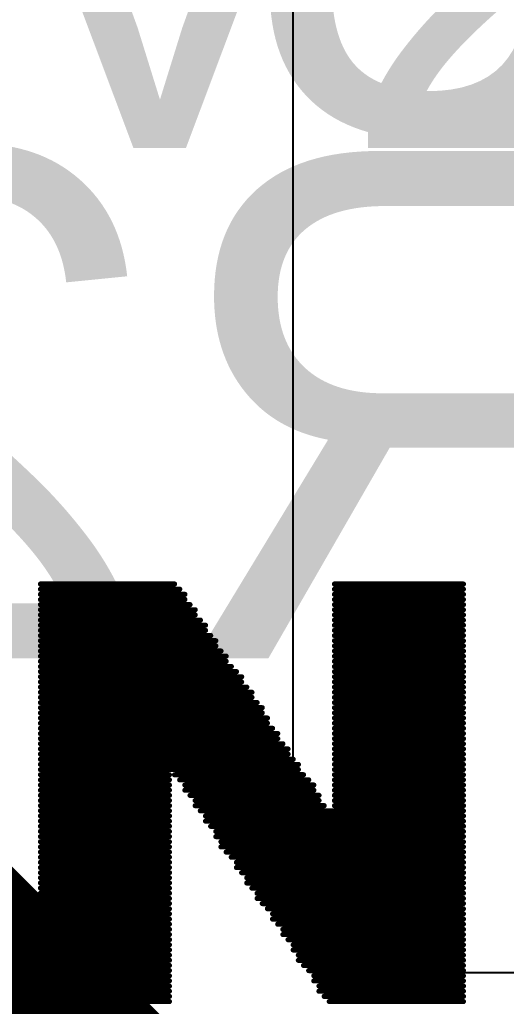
# Model space of a CAD drawing. Header units: millimetres. Extents: x 0.99 to 6.96, y 0.76 to 5.84.
# Drawn here: x 1.568 to 1.6623, y 1.1511 to 1.3425 of the extents above; entities that cross this region are included whole.
import ezdxf

# ---------------------------------------------------------------- set-up
doc = ezdxf.new("R2010")
doc.units = ezdxf.units.MM
doc.header["$MEASUREMENT"] = 0
for name, color, linetype in [('BottomLayer', 5, 'Continuous'), ('BottomOverlay', 54, 'Continuous'), ('TopOverlay', 2, 'Continuous')]:
    doc.layers.add(name, color=color, linetype=linetype)

msp = doc.modelspace()

# ---------------------------------------------------------------- linework, layer by layer
at = {"layer": 'BottomLayer'}
for p, q in [((1.62097, 1.18661), (1.62097, 1.39458)), ((1.65003, 1.15755), (1.62097, 1.18661)), ((1.68898, 1.1576), (1.65003, 1.15755))]:
    msp.add_line(p, q, dxfattribs=at)
at = {"layer": 'BottomLayer', "const_width": 0.05}
msp.add_lwpolyline([(1.54198, 1.1673), (1.58363, 1.12566)], dxfattribs=at)
at = {"layer": 'TopOverlay', "const_width": 0.001}
for points in [[(1.57198, 1.233), (1.59798, 1.233)], [(1.62898, 1.233), (1.65398, 1.233)], [(1.57198, 1.232), (1.59898, 1.232)], [(1.57198, 1.231), (1.59998, 1.231)], [(1.62898, 1.232), (1.65398, 1.232)], [(1.62898, 1.232), (1.65398, 1.232)], [(1.62898, 1.231), (1.65398, 1.231)], [(1.57198, 1.23), (1.59998, 1.23)], [(1.57198, 1.229), (1.60098, 1.229)], [(1.62898, 1.23), (1.65398, 1.23)], [(1.62898, 1.23), (1.65398, 1.23)], [(1.62898, 1.229), (1.65398, 1.229)], [(1.57198, 1.228), (1.60198, 1.228)], [(1.57198, 1.227), (1.60198, 1.227)], [(1.62898, 1.228), (1.65398, 1.228)], [(1.62898, 1.227), (1.65398, 1.227)], [(1.57198, 1.226), (1.60298, 1.226)], [(1.57198, 1.225), (1.60398, 1.225)], [(1.62898, 1.226), (1.65398, 1.226)], [(1.62898, 1.225), (1.65398, 1.225)], [(1.57198, 1.224), (1.60398, 1.224)], [(1.57198, 1.223), (1.60498, 1.223)], [(1.62898, 1.224), (1.65398, 1.224)], [(1.62898, 1.223), (1.65398, 1.223)], [(1.57198, 1.222), (1.60598, 1.222)], [(1.57198, 1.221), (1.60598, 1.221)], [(1.62898, 1.222), (1.65398, 1.222)], [(1.62898, 1.221), (1.65398, 1.221)], [(1.57198, 1.22), (1.60698, 1.22)], [(1.57198, 1.219), (1.60798, 1.219)], [(1.62898, 1.22), (1.65398, 1.22)], [(1.62898, 1.22), (1.65398, 1.22)], [(1.62898, 1.219), (1.65398, 1.219)], [(1.57198, 1.218), (1.60798, 1.218)], [(1.57198, 1.217), (1.60898, 1.217)], [(1.62898, 1.218), (1.65398, 1.218)], [(1.62898, 1.218), (1.65398, 1.218)], [(1.62898, 1.217), (1.65398, 1.217)], [(1.57198, 1.216), (1.60998, 1.216)], [(1.57198, 1.215), (1.61098, 1.215)], [(1.62898, 1.216), (1.65398, 1.216)], [(1.62898, 1.215), (1.65398, 1.215)], [(1.57198, 1.214), (1.61098, 1.214)], [(1.62898, 1.214), (1.65398, 1.214)], [(1.62898, 1.214), (1.65398, 1.214)], [(1.57198, 1.213), (1.61198, 1.213)], [(1.57198, 1.212), (1.61298, 1.212)], [(1.62898, 1.213), (1.65398, 1.213)], [(1.62898, 1.212), (1.65398, 1.212)], [(1.57198, 1.211), (1.61298, 1.211)], [(1.57198, 1.21), (1.61398, 1.21)], [(1.62898, 1.211), (1.65398, 1.211)], [(1.62898, 1.21), (1.65398, 1.21)], [(1.57198, 1.209), (1.61498, 1.209)], [(1.57198, 1.208), (1.61498, 1.208)], [(1.62898, 1.209), (1.65398, 1.209)], [(1.62898, 1.209), (1.65398, 1.209)], [(1.62898, 1.208), (1.65398, 1.208)], [(1.57198, 1.207), (1.61598, 1.207)], [(1.57198, 1.206), (1.61598, 1.206)], [(1.62898, 1.207), (1.65398, 1.207)], [(1.62898, 1.207), (1.65398, 1.207)], [(1.62898, 1.206), (1.65398, 1.206)], [(1.57198, 1.205), (1.61698, 1.205)], [(1.57198, 1.204), (1.61798, 1.204)], [(1.62898, 1.205), (1.65398, 1.205)], [(1.62898, 1.204), (1.65398, 1.204)], [(1.57198, 1.203), (1.61798, 1.203)], [(1.57198, 1.202), (1.61898, 1.202)], [(1.62898, 1.203), (1.65398, 1.203)], [(1.62898, 1.202), (1.65398, 1.202)], [(1.57198, 1.201), (1.61998, 1.201)], [(1.57198, 1.2), (1.61998, 1.2)], [(1.62898, 1.201), (1.65398, 1.201)], [(1.62898, 1.2), (1.65398, 1.2)], [(1.57198, 1.199), (1.62098, 1.199)], [(1.57198, 1.198), (1.62198, 1.198)], [(1.62898, 1.199), (1.65398, 1.199)], [(1.62898, 1.198), (1.65398, 1.198)], [(1.57198, 1.197), (1.62198, 1.197)], [(1.57198, 1.196), (1.59698, 1.196)], [(1.59798, 1.196), (1.62298, 1.196)], [(1.62898, 1.197), (1.65398, 1.197)], [(1.62898, 1.197), (1.65398, 1.197)], [(1.62898, 1.196), (1.65398, 1.196)], [(1.57198, 1.195), (1.59698, 1.195)], [(1.57198, 1.194), (1.59698, 1.194)], [(1.59898, 1.195), (1.62398, 1.195)], [(1.59998, 1.194), (1.62498, 1.194)], [(1.62898, 1.195), (1.65398, 1.195)], [(1.62898, 1.195), (1.65398, 1.195)], [(1.62898, 1.194), (1.65398, 1.194)], [(1.57198, 1.193), (1.59698, 1.193)], [(1.57198, 1.192), (1.59698, 1.192)], [(1.59998, 1.193), (1.62498, 1.193)], [(1.60098, 1.192), (1.62598, 1.192)], [(1.62898, 1.193), (1.65398, 1.193)], [(1.62898, 1.192), (1.65398, 1.192)], [(1.57198, 1.191), (1.59698, 1.191)], [(1.60198, 1.191), (1.62598, 1.191)], [(1.62898, 1.191), (1.65398, 1.191)], [(1.57198, 1.19), (1.59698, 1.19)], [(1.57198, 1.189), (1.59698, 1.189)], [(1.60198, 1.19), (1.62698, 1.19)], [(1.60298, 1.189), (1.65398, 1.189)], [(1.62898, 1.19), (1.65398, 1.19)], [(1.57198, 1.188), (1.59698, 1.188)], [(1.57198, 1.187), (1.59698, 1.187)], [(1.57198, 1.187), (1.59698, 1.187)], [(1.60398, 1.188), (1.65398, 1.188)], [(1.60398, 1.187), (1.65398, 1.187)], [(1.57198, 1.186), (1.59698, 1.186)], [(1.57198, 1.185), (1.59698, 1.185)], [(1.57198, 1.185), (1.59698, 1.185)], [(1.60498, 1.186), (1.65398, 1.186)], [(1.60598, 1.185), (1.65398, 1.185)], [(1.57198, 1.184), (1.59698, 1.184)], [(1.57198, 1.183), (1.59698, 1.183)], [(1.60598, 1.184), (1.65398, 1.184)], [(1.60698, 1.183), (1.65398, 1.183)], [(1.57198, 1.182), (1.59698, 1.182)], [(1.57198, 1.181), (1.59698, 1.181)], [(1.57198, 1.181), (1.59698, 1.181)], [(1.60698, 1.182), (1.65398, 1.182)], [(1.60798, 1.181), (1.65398, 1.181)], [(1.57198, 1.18), (1.59698, 1.18)], [(1.57198, 1.179), (1.59698, 1.179)], [(1.60898, 1.18), (1.65398, 1.18)], [(1.60998, 1.179), (1.65398, 1.179)], [(1.57198, 1.178), (1.59698, 1.178)], [(1.57198, 1.177), (1.59698, 1.177)], [(1.60998, 1.178), (1.65398, 1.178)], [(1.61098, 1.177), (1.65398, 1.177)], [(1.57198, 1.176), (1.59698, 1.176)], [(1.57198, 1.176), (1.59698, 1.176)], [(1.57198, 1.175), (1.59698, 1.175)], [(1.61198, 1.176), (1.65398, 1.176)], [(1.61198, 1.175), (1.65398, 1.175)], [(1.57198, 1.174), (1.59698, 1.174)], [(1.57198, 1.174), (1.59698, 1.174)], [(1.57198, 1.173), (1.59698, 1.173)], [(1.61298, 1.174), (1.65398, 1.174)], [(1.61398, 1.173), (1.65398, 1.173)], [(1.57198, 1.172), (1.59698, 1.172)], [(1.57198, 1.171), (1.59698, 1.171)], [(1.61398, 1.172), (1.65398, 1.172)], [(1.61498, 1.171), (1.65398, 1.171)], [(1.57198, 1.17), (1.59698, 1.17)], [(1.61598, 1.17), (1.65398, 1.17)], [(1.57198, 1.169), (1.59698, 1.169)], [(1.57198, 1.168), (1.59698, 1.168)], [(1.61698, 1.169), (1.65398, 1.169)], [(1.61698, 1.168), (1.65398, 1.168)], [(1.57198, 1.167), (1.59698, 1.167)], [(1.57198, 1.166), (1.59698, 1.166)], [(1.61798, 1.167), (1.65398, 1.167)], [(1.61898, 1.166), (1.65398, 1.166)], [(1.57198, 1.165), (1.59698, 1.165)], [(1.57198, 1.164), (1.59698, 1.164)], [(1.57198, 1.164), (1.59698, 1.164)], [(1.61898, 1.165), (1.65398, 1.165)], [(1.61998, 1.164), (1.65398, 1.164)], [(1.57198, 1.163), (1.59698, 1.163)], [(1.57198, 1.162), (1.59698, 1.162)], [(1.57198, 1.162), (1.59698, 1.162)], [(1.57198, 1.162), (1.59698, 1.162)], [(1.62098, 1.163), (1.65398, 1.163)], [(1.62098, 1.162), (1.65398, 1.162)], [(1.57198, 1.161), (1.59698, 1.161)], [(1.57198, 1.161), (1.59698, 1.161)], [(1.57198, 1.16), (1.59698, 1.16)], [(1.57198, 1.16), (1.59698, 1.16)], [(1.62198, 1.161), (1.65398, 1.161)], [(1.62198, 1.16), (1.65398, 1.16)], [(1.57198, 1.159), (1.59698, 1.159)], [(1.57198, 1.159), (1.59698, 1.159)], [(1.57198, 1.158), (1.59698, 1.158)], [(1.57198, 1.158), (1.59698, 1.158)], [(1.62298, 1.159), (1.65398, 1.159)], [(1.62398, 1.158), (1.65398, 1.158)], [(1.57198, 1.157), (1.59698, 1.157)], [(1.57198, 1.157), (1.59698, 1.157)], [(1.57198, 1.156), (1.59698, 1.156)], [(1.62498, 1.157), (1.65398, 1.157)], [(1.62498, 1.156), (1.65398, 1.156)], [(1.57198, 1.155), (1.59698, 1.155)], [(1.57198, 1.155), (1.59698, 1.155)], [(1.57198, 1.154), (1.59698, 1.154)], [(1.62598, 1.155), (1.65398, 1.155)], [(1.62598, 1.154), (1.65398, 1.154)], [(1.57198, 1.153), (1.59698, 1.153)], [(1.57198, 1.152), (1.59698, 1.152)], [(1.62698, 1.153), (1.65398, 1.153)], [(1.62798, 1.152), (1.65398, 1.152)]]:
    msp.add_lwpolyline(points, dxfattribs=at)
at = {"layer": 'TopOverlay', "const_width": 0.0005}
for points in [[(1.57173, 1.233, 1), (1.57223, 1.233, 1)], [(1.59773, 1.233, 1), (1.59823, 1.233, 1)], [(1.62873, 1.233, 1), (1.62923, 1.233, 1)], [(1.65373, 1.233, 1), (1.65423, 1.233, 1)], [(1.57173, 1.232, 1), (1.57223, 1.232, 1)], [(1.57173, 1.231, 1), (1.57223, 1.231, 1)], [(1.59873, 1.232, 1), (1.59923, 1.232, 1)], [(1.59973, 1.231, 1), (1.60023, 1.231, 1)], [(1.62873, 1.232, 1), (1.62923, 1.232, 1)], [(1.62873, 1.232, 1), (1.62923, 1.232, 1)], [(1.62873, 1.231, 1), (1.62923, 1.231, 1)], [(1.65373, 1.232, 1), (1.65423, 1.232, 1)], [(1.65373, 1.232, 1), (1.65423, 1.232, 1)], [(1.65373, 1.231, 1), (1.65423, 1.231, 1)], [(1.57173, 1.23, 1), (1.57223, 1.23, 1)], [(1.57173, 1.229, 1), (1.57223, 1.229, 1)], [(1.59973, 1.23, 1), (1.60023, 1.23, 1)], [(1.60073, 1.229, 1), (1.60123, 1.229, 1)], [(1.62873, 1.23, 1), (1.62923, 1.23, 1)], [(1.62873, 1.23, 1), (1.62923, 1.23, 1)], [(1.62873, 1.229, 1), (1.62923, 1.229, 1)], [(1.65373, 1.23, 1), (1.65423, 1.23, 1)], [(1.65373, 1.23, 1), (1.65423, 1.23, 1)], [(1.65373, 1.229, 1), (1.65423, 1.229, 1)], [(1.57173, 1.228, 1), (1.57223, 1.228, 1)], [(1.57173, 1.227, 1), (1.57223, 1.227, 1)], [(1.60173, 1.228, 1), (1.60223, 1.228, 1)], [(1.60173, 1.227, 1), (1.60223, 1.227, 1)], [(1.62873, 1.228, 1), (1.62923, 1.228, 1)], [(1.62873, 1.227, 1), (1.62923, 1.227, 1)], [(1.65373, 1.228, 1), (1.65423, 1.228, 1)], [(1.65373, 1.227, 1), (1.65423, 1.227, 1)], [(1.57173, 1.226, 1), (1.57223, 1.226, 1)], [(1.57173, 1.225, 1), (1.57223, 1.225, 1)], [(1.60273, 1.226, 1), (1.60323, 1.226, 1)], [(1.60373, 1.225, 1), (1.60423, 1.225, 1)], [(1.62873, 1.226, 1), (1.62923, 1.226, 1)], [(1.62873, 1.225, 1), (1.62923, 1.225, 1)], [(1.65373, 1.226, 1), (1.65423, 1.226, 1)], [(1.65373, 1.225, 1), (1.65423, 1.225, 1)], [(1.57173, 1.224, 1), (1.57223, 1.224, 1)], [(1.57173, 1.223, 1), (1.57223, 1.223, 1)], [(1.60373, 1.224, 1), (1.60423, 1.224, 1)], [(1.60473, 1.223, 1), (1.60523, 1.223, 1)], [(1.62873, 1.224, 1), (1.62923, 1.224, 1)], [(1.62873, 1.223, 1), (1.62923, 1.223, 1)], [(1.65373, 1.224, 1), (1.65423, 1.224, 1)], [(1.65373, 1.223, 1), (1.65423, 1.223, 1)], [(1.57173, 1.222, 1), (1.57223, 1.222, 1)], [(1.57173, 1.221, 1), (1.57223, 1.221, 1)], [(1.60573, 1.222, 1), (1.60623, 1.222, 1)], [(1.60573, 1.221, 1), (1.60623, 1.221, 1)], [(1.62873, 1.222, 1), (1.62923, 1.222, 1)], [(1.62873, 1.221, 1), (1.62923, 1.221, 1)], [(1.65373, 1.222, 1), (1.65423, 1.222, 1)], [(1.65373, 1.221, 1), (1.65423, 1.221, 1)], [(1.57173, 1.22, 1), (1.57223, 1.22, 1)], [(1.57173, 1.219, 1), (1.57223, 1.219, 1)], [(1.60673, 1.22, 1), (1.60723, 1.22, 1)], [(1.60773, 1.219, 1), (1.60823, 1.219, 1)], [(1.62873, 1.22, 1), (1.62923, 1.22, 1)], [(1.62873, 1.22, 1), (1.62923, 1.22, 1)], [(1.62873, 1.219, 1), (1.62923, 1.219, 1)], [(1.65373, 1.22, 1), (1.65423, 1.22, 1)], [(1.65373, 1.22, 1), (1.65423, 1.22, 1)], [(1.65373, 1.219, 1), (1.65423, 1.219, 1)], [(1.57173, 1.218, 1), (1.57223, 1.218, 1)], [(1.57173, 1.217, 1), (1.57223, 1.217, 1)], [(1.60773, 1.218, 1), (1.60823, 1.218, 1)], [(1.60873, 1.217, 1), (1.60923, 1.217, 1)], [(1.62873, 1.218, 1), (1.62923, 1.218, 1)], [(1.62873, 1.218, 1), (1.62923, 1.218, 1)], [(1.62873, 1.217, 1), (1.62923, 1.217, 1)], [(1.65373, 1.218, 1), (1.65423, 1.218, 1)], [(1.65373, 1.218, 1), (1.65423, 1.218, 1)], [(1.65373, 1.217, 1), (1.65423, 1.217, 1)], [(1.57173, 1.216, 1), (1.57223, 1.216, 1)], [(1.57173, 1.215, 1), (1.57223, 1.215, 1)], [(1.60973, 1.216, 1), (1.61023, 1.216, 1)], [(1.61073, 1.215, 1), (1.61123, 1.215, 1)], [(1.62873, 1.216, 1), (1.62923, 1.216, 1)], [(1.62873, 1.215, 1), (1.62923, 1.215, 1)], [(1.65373, 1.216, 1), (1.65423, 1.216, 1)], [(1.65373, 1.215, 1), (1.65423, 1.215, 1)], [(1.57173, 1.214, 1), (1.57223, 1.214, 1)], [(1.61073, 1.214, 1), (1.61123, 1.214, 1)], [(1.62873, 1.214, 1), (1.62923, 1.214, 1)], [(1.62873, 1.214, 1), (1.62923, 1.214, 1)], [(1.65373, 1.214, 1), (1.65423, 1.214, 1)], [(1.65373, 1.214, 1), (1.65423, 1.214, 1)], [(1.57173, 1.213, 1), (1.57223, 1.213, 1)], [(1.57173, 1.212, 1), (1.57223, 1.212, 1)], [(1.61173, 1.213, 1), (1.61223, 1.213, 1)], [(1.61273, 1.212, 1), (1.61323, 1.212, 1)], [(1.62873, 1.213, 1), (1.62923, 1.213, 1)], [(1.62873, 1.212, 1), (1.62923, 1.212, 1)], [(1.65373, 1.213, 1), (1.65423, 1.213, 1)], [(1.65373, 1.212, 1), (1.65423, 1.212, 1)], [(1.57173, 1.211, 1), (1.57223, 1.211, 1)], [(1.57173, 1.21, 1), (1.57223, 1.21, 1)], [(1.61273, 1.211, 1), (1.61323, 1.211, 1)], [(1.61373, 1.21, 1), (1.61423, 1.21, 1)], [(1.62873, 1.211, 1), (1.62923, 1.211, 1)], [(1.62873, 1.21, 1), (1.62923, 1.21, 1)], [(1.65373, 1.211, 1), (1.65423, 1.211, 1)], [(1.65373, 1.21, 1), (1.65423, 1.21, 1)], [(1.57173, 1.209, 1), (1.57223, 1.209, 1)], [(1.57173, 1.208, 1), (1.57223, 1.208, 1)], [(1.61473, 1.209, 1), (1.61523, 1.209, 1)], [(1.61473, 1.208, 1), (1.61523, 1.208, 1)], [(1.62873, 1.209, 1), (1.62923, 1.209, 1)], [(1.62873, 1.209, 1), (1.62923, 1.209, 1)], [(1.62873, 1.208, 1), (1.62923, 1.208, 1)], [(1.65373, 1.209, 1), (1.65423, 1.209, 1)], [(1.65373, 1.209, 1), (1.65423, 1.209, 1)], [(1.65373, 1.208, 1), (1.65423, 1.208, 1)], [(1.57173, 1.207, 1), (1.57223, 1.207, 1)], [(1.57173, 1.206, 1), (1.57223, 1.206, 1)], [(1.61573, 1.207, 1), (1.61623, 1.207, 1)], [(1.61573, 1.206, 1), (1.61623, 1.206, 1)], [(1.62873, 1.207, 1), (1.62923, 1.207, 1)], [(1.62873, 1.207, 1), (1.62923, 1.207, 1)], [(1.62873, 1.206, 1), (1.62923, 1.206, 1)], [(1.65373, 1.207, 1), (1.65423, 1.207, 1)], [(1.65373, 1.207, 1), (1.65423, 1.207, 1)], [(1.65373, 1.206, 1), (1.65423, 1.206, 1)], [(1.57173, 1.205, 1), (1.57223, 1.205, 1)], [(1.57173, 1.204, 1), (1.57223, 1.204, 1)], [(1.61673, 1.205, 1), (1.61723, 1.205, 1)], [(1.61773, 1.204, 1), (1.61823, 1.204, 1)], [(1.62873, 1.205, 1), (1.62923, 1.205, 1)], [(1.62873, 1.204, 1), (1.62923, 1.204, 1)], [(1.65373, 1.205, 1), (1.65423, 1.205, 1)], [(1.65373, 1.204, 1), (1.65423, 1.204, 1)], [(1.57173, 1.203, 1), (1.57223, 1.203, 1)], [(1.57173, 1.202, 1), (1.57223, 1.202, 1)], [(1.61773, 1.203, 1), (1.61823, 1.203, 1)], [(1.61873, 1.202, 1), (1.61923, 1.202, 1)], [(1.62873, 1.203, 1), (1.62923, 1.203, 1)], [(1.62873, 1.202, 1), (1.62923, 1.202, 1)], [(1.65373, 1.203, 1), (1.65423, 1.203, 1)], [(1.65373, 1.202, 1), (1.65423, 1.202, 1)], [(1.57173, 1.201, 1), (1.57223, 1.201, 1)], [(1.57173, 1.2, 1), (1.57223, 1.2, 1)], [(1.61973, 1.201, 1), (1.62023, 1.201, 1)], [(1.61973, 1.2, 1), (1.62023, 1.2, 1)], [(1.62873, 1.201, 1), (1.62923, 1.201, 1)], [(1.62873, 1.2, 1), (1.62923, 1.2, 1)], [(1.65373, 1.201, 1), (1.65423, 1.201, 1)], [(1.65373, 1.2, 1), (1.65423, 1.2, 1)], [(1.57173, 1.199, 1), (1.57223, 1.199, 1)], [(1.57173, 1.198, 1), (1.57223, 1.198, 1)], [(1.62073, 1.199, 1), (1.62123, 1.199, 1)], [(1.62173, 1.198, 1), (1.62223, 1.198, 1)], [(1.62873, 1.199, 1), (1.62923, 1.199, 1)], [(1.62873, 1.198, 1), (1.62923, 1.198, 1)], [(1.65373, 1.199, 1), (1.65423, 1.199, 1)], [(1.65373, 1.198, 1), (1.65423, 1.198, 1)], [(1.57173, 1.197, 1), (1.57223, 1.197, 1)], [(1.57173, 1.196, 1), (1.57223, 1.196, 1)], [(1.59673, 1.196, 1), (1.59723, 1.196, 1)], [(1.59773, 1.196, 1), (1.59823, 1.196, 1)], [(1.62173, 1.197, 1), (1.62223, 1.197, 1)], [(1.62273, 1.196, 1), (1.62323, 1.196, 1)], [(1.62873, 1.197, 1), (1.62923, 1.197, 1)], [(1.62873, 1.197, 1), (1.62923, 1.197, 1)], [(1.62873, 1.196, 1), (1.62923, 1.196, 1)], [(1.65373, 1.197, 1), (1.65423, 1.197, 1)], [(1.65373, 1.197, 1), (1.65423, 1.197, 1)], [(1.65373, 1.196, 1), (1.65423, 1.196, 1)], [(1.57173, 1.195, 1), (1.57223, 1.195, 1)], [(1.57173, 1.194, 1), (1.57223, 1.194, 1)], [(1.59673, 1.195, 1), (1.59723, 1.195, 1)], [(1.59673, 1.194, 1), (1.59723, 1.194, 1)], [(1.59873, 1.195, 1), (1.59923, 1.195, 1)], [(1.59973, 1.194, 1), (1.60023, 1.194, 1)], [(1.62373, 1.195, 1), (1.62423, 1.195, 1)], [(1.62473, 1.194, 1), (1.62523, 1.194, 1)], [(1.62873, 1.195, 1), (1.62923, 1.195, 1)], [(1.62873, 1.195, 1), (1.62923, 1.195, 1)], [(1.62873, 1.194, 1), (1.62923, 1.194, 1)], [(1.65373, 1.195, 1), (1.65423, 1.195, 1)], [(1.65373, 1.195, 1), (1.65423, 1.195, 1)], [(1.65373, 1.194, 1), (1.65423, 1.194, 1)], [(1.57173, 1.193, 1), (1.57223, 1.193, 1)], [(1.57173, 1.192, 1), (1.57223, 1.192, 1)], [(1.59673, 1.193, 1), (1.59723, 1.193, 1)], [(1.59673, 1.192, 1), (1.59723, 1.192, 1)], [(1.59973, 1.193, 1), (1.60023, 1.193, 1)], [(1.60073, 1.192, 1), (1.60123, 1.192, 1)], [(1.62473, 1.193, 1), (1.62523, 1.193, 1)], [(1.62573, 1.192, 1), (1.62623, 1.192, 1)], [(1.62873, 1.193, 1), (1.62923, 1.193, 1)], [(1.62873, 1.192, 1), (1.62923, 1.192, 1)], [(1.65373, 1.193, 1), (1.65423, 1.193, 1)], [(1.65373, 1.192, 1), (1.65423, 1.192, 1)], [(1.57173, 1.191, 1), (1.57223, 1.191, 1)], [(1.59673, 1.191, 1), (1.59723, 1.191, 1)], [(1.60173, 1.191, 1), (1.60223, 1.191, 1)], [(1.62573, 1.191, 1), (1.62623, 1.191, 1)], [(1.62873, 1.191, 1), (1.62923, 1.191, 1)], [(1.65373, 1.191, 1), (1.65423, 1.191, 1)], [(1.57173, 1.19, 1), (1.57223, 1.19, 1)], [(1.57173, 1.189, 1), (1.57223, 1.189, 1)], [(1.59673, 1.19, 1), (1.59723, 1.19, 1)], [(1.59673, 1.189, 1), (1.59723, 1.189, 1)], [(1.60173, 1.19, 1), (1.60223, 1.19, 1)], [(1.60273, 1.189, 1), (1.60323, 1.189, 1)], [(1.62673, 1.19, 1), (1.62723, 1.19, 1)], [(1.62873, 1.19, 1), (1.62923, 1.19, 1)], [(1.65373, 1.19, 1), (1.65423, 1.19, 1)], [(1.65373, 1.189, 1), (1.65423, 1.189, 1)], [(1.57173, 1.188, 1), (1.57223, 1.188, 1)], [(1.57173, 1.187, 1), (1.57223, 1.187, 1)], [(1.57173, 1.187, 1), (1.57223, 1.187, 1)], [(1.59673, 1.188, 1), (1.59723, 1.188, 1)], [(1.59673, 1.187, 1), (1.59723, 1.187, 1)], [(1.59673, 1.187, 1), (1.59723, 1.187, 1)], [(1.60373, 1.188, 1), (1.60423, 1.188, 1)], [(1.60373, 1.187, 1), (1.60423, 1.187, 1)], [(1.65373, 1.188, 1), (1.65423, 1.188, 1)], [(1.65373, 1.187, 1), (1.65423, 1.187, 1)], [(1.57173, 1.186, 1), (1.57223, 1.186, 1)], [(1.57173, 1.185, 1), (1.57223, 1.185, 1)], [(1.57173, 1.185, 1), (1.57223, 1.185, 1)], [(1.59673, 1.186, 1), (1.59723, 1.186, 1)], [(1.59673, 1.185, 1), (1.59723, 1.185, 1)], [(1.59673, 1.185, 1), (1.59723, 1.185, 1)], [(1.60473, 1.186, 1), (1.60523, 1.186, 1)], [(1.60573, 1.185, 1), (1.60623, 1.185, 1)], [(1.65373, 1.186, 1), (1.65423, 1.186, 1)], [(1.65373, 1.185, 1), (1.65423, 1.185, 1)], [(1.57173, 1.184, 1), (1.57223, 1.184, 1)], [(1.57173, 1.183, 1), (1.57223, 1.183, 1)], [(1.59673, 1.184, 1), (1.59723, 1.184, 1)], [(1.59673, 1.183, 1), (1.59723, 1.183, 1)], [(1.60573, 1.184, 1), (1.60623, 1.184, 1)], [(1.60673, 1.183, 1), (1.60723, 1.183, 1)], [(1.65373, 1.184, 1), (1.65423, 1.184, 1)], [(1.65373, 1.183, 1), (1.65423, 1.183, 1)], [(1.57173, 1.182, 1), (1.57223, 1.182, 1)], [(1.57173, 1.181, 1), (1.57223, 1.181, 1)], [(1.57173, 1.181, 1), (1.57223, 1.181, 1)], [(1.59673, 1.182, 1), (1.59723, 1.182, 1)], [(1.59673, 1.181, 1), (1.59723, 1.181, 1)], [(1.59673, 1.181, 1), (1.59723, 1.181, 1)], [(1.60673, 1.182, 1), (1.60723, 1.182, 1)], [(1.60773, 1.181, 1), (1.60823, 1.181, 1)], [(1.65373, 1.182, 1), (1.65423, 1.182, 1)], [(1.65373, 1.181, 1), (1.65423, 1.181, 1)], [(1.57173, 1.18, 1), (1.57223, 1.18, 1)], [(1.57173, 1.179, 1), (1.57223, 1.179, 1)], [(1.59673, 1.18, 1), (1.59723, 1.18, 1)], [(1.59673, 1.179, 1), (1.59723, 1.179, 1)], [(1.60873, 1.18, 1), (1.60923, 1.18, 1)], [(1.60973, 1.179, 1), (1.61023, 1.179, 1)], [(1.65373, 1.18, 1), (1.65423, 1.18, 1)], [(1.65373, 1.179, 1), (1.65423, 1.179, 1)], [(1.57173, 1.178, 1), (1.57223, 1.178, 1)], [(1.57173, 1.177, 1), (1.57223, 1.177, 1)], [(1.59673, 1.178, 1), (1.59723, 1.178, 1)], [(1.59673, 1.177, 1), (1.59723, 1.177, 1)], [(1.60973, 1.178, 1), (1.61023, 1.178, 1)], [(1.61073, 1.177, 1), (1.61123, 1.177, 1)], [(1.65373, 1.178, 1), (1.65423, 1.178, 1)], [(1.65373, 1.177, 1), (1.65423, 1.177, 1)], [(1.57173, 1.176, 1), (1.57223, 1.176, 1)], [(1.57173, 1.176, 1), (1.57223, 1.176, 1)], [(1.57173, 1.175, 1), (1.57223, 1.175, 1)], [(1.59673, 1.176, 1), (1.59723, 1.176, 1)], [(1.59673, 1.176, 1), (1.59723, 1.176, 1)], [(1.59673, 1.175, 1), (1.59723, 1.175, 1)], [(1.61173, 1.176, 1), (1.61223, 1.176, 1)], [(1.61173, 1.175, 1), (1.61223, 1.175, 1)], [(1.65373, 1.176, 1), (1.65423, 1.176, 1)], [(1.65373, 1.175, 1), (1.65423, 1.175, 1)], [(1.57173, 1.174, 1), (1.57223, 1.174, 1)], [(1.57173, 1.174, 1), (1.57223, 1.174, 1)], [(1.57173, 1.173, 1), (1.57223, 1.173, 1)], [(1.59673, 1.174, 1), (1.59723, 1.174, 1)], [(1.59673, 1.174, 1), (1.59723, 1.174, 1)], [(1.59673, 1.173, 1), (1.59723, 1.173, 1)], [(1.61273, 1.174, 1), (1.61323, 1.174, 1)], [(1.61373, 1.173, 1), (1.61423, 1.173, 1)], [(1.65373, 1.174, 1), (1.65423, 1.174, 1)], [(1.65373, 1.173, 1), (1.65423, 1.173, 1)], [(1.57173, 1.172, 1), (1.57223, 1.172, 1)], [(1.57173, 1.171, 1), (1.57223, 1.171, 1)], [(1.59673, 1.172, 1), (1.59723, 1.172, 1)], [(1.59673, 1.171, 1), (1.59723, 1.171, 1)], [(1.61373, 1.172, 1), (1.61423, 1.172, 1)], [(1.61473, 1.171, 1), (1.61523, 1.171, 1)], [(1.65373, 1.172, 1), (1.65423, 1.172, 1)], [(1.65373, 1.171, 1), (1.65423, 1.171, 1)], [(1.57173, 1.17, 1), (1.57223, 1.17, 1)], [(1.59673, 1.17, 1), (1.59723, 1.17, 1)], [(1.61573, 1.17, 1), (1.61623, 1.17, 1)], [(1.65373, 1.17, 1), (1.65423, 1.17, 1)], [(1.57173, 1.169, 1), (1.57223, 1.169, 1)], [(1.57173, 1.168, 1), (1.57223, 1.168, 1)], [(1.59673, 1.169, 1), (1.59723, 1.169, 1)], [(1.59673, 1.168, 1), (1.59723, 1.168, 1)], [(1.61673, 1.169, 1), (1.61723, 1.169, 1)], [(1.61673, 1.168, 1), (1.61723, 1.168, 1)], [(1.65373, 1.169, 1), (1.65423, 1.169, 1)], [(1.65373, 1.168, 1), (1.65423, 1.168, 1)], [(1.57173, 1.167, 1), (1.57223, 1.167, 1)], [(1.57173, 1.166, 1), (1.57223, 1.166, 1)], [(1.59673, 1.167, 1), (1.59723, 1.167, 1)], [(1.59673, 1.166, 1), (1.59723, 1.166, 1)], [(1.61773, 1.167, 1), (1.61823, 1.167, 1)], [(1.61873, 1.166, 1), (1.61923, 1.166, 1)], [(1.65373, 1.167, 1), (1.65423, 1.167, 1)], [(1.65373, 1.166, 1), (1.65423, 1.166, 1)], [(1.57173, 1.165, 1), (1.57223, 1.165, 1)], [(1.57173, 1.164, 1), (1.57223, 1.164, 1)], [(1.57173, 1.164, 1), (1.57223, 1.164, 1)], [(1.59673, 1.165, 1), (1.59723, 1.165, 1)], [(1.59673, 1.164, 1), (1.59723, 1.164, 1)], [(1.59673, 1.164, 1), (1.59723, 1.164, 1)], [(1.61873, 1.165, 1), (1.61923, 1.165, 1)], [(1.61973, 1.164, 1), (1.62023, 1.164, 1)], [(1.65373, 1.165, 1), (1.65423, 1.165, 1)], [(1.65373, 1.164, 1), (1.65423, 1.164, 1)], [(1.57173, 1.163, 1), (1.57223, 1.163, 1)], [(1.57173, 1.162, 1), (1.57223, 1.162, 1)], [(1.57173, 1.162, 1), (1.57223, 1.162, 1)], [(1.57173, 1.162, 1), (1.57223, 1.162, 1)], [(1.59673, 1.163, 1), (1.59723, 1.163, 1)], [(1.59673, 1.162, 1), (1.59723, 1.162, 1)], [(1.59673, 1.162, 1), (1.59723, 1.162, 1)], [(1.59673, 1.162, 1), (1.59723, 1.162, 1)], [(1.62073, 1.163, 1), (1.62123, 1.163, 1)], [(1.62073, 1.162, 1), (1.62123, 1.162, 1)], [(1.65373, 1.163, 1), (1.65423, 1.163, 1)], [(1.65373, 1.162, 1), (1.65423, 1.162, 1)], [(1.57173, 1.161, 1), (1.57223, 1.161, 1)], [(1.57173, 1.161, 1), (1.57223, 1.161, 1)], [(1.57173, 1.16, 1), (1.57223, 1.16, 1)], [(1.57173, 1.16, 1), (1.57223, 1.16, 1)], [(1.59673, 1.161, 1), (1.59723, 1.161, 1)], [(1.59673, 1.161, 1), (1.59723, 1.161, 1)], [(1.59673, 1.16, 1), (1.59723, 1.16, 1)], [(1.59673, 1.16, 1), (1.59723, 1.16, 1)], [(1.62173, 1.161, 1), (1.62223, 1.161, 1)], [(1.62173, 1.16, 1), (1.62223, 1.16, 1)], [(1.65373, 1.161, 1), (1.65423, 1.161, 1)], [(1.65373, 1.16, 1), (1.65423, 1.16, 1)], [(1.57173, 1.159, 1), (1.57223, 1.159, 1)], [(1.57173, 1.159, 1), (1.57223, 1.159, 1)], [(1.57173, 1.158, 1), (1.57223, 1.158, 1)], [(1.57173, 1.158, 1), (1.57223, 1.158, 1)], [(1.59673, 1.159, 1), (1.59723, 1.159, 1)], [(1.59673, 1.159, 1), (1.59723, 1.159, 1)], [(1.59673, 1.158, 1), (1.59723, 1.158, 1)], [(1.59673, 1.158, 1), (1.59723, 1.158, 1)], [(1.62273, 1.159, 1), (1.62323, 1.159, 1)], [(1.62373, 1.158, 1), (1.62423, 1.158, 1)], [(1.65373, 1.159, 1), (1.65423, 1.159, 1)], [(1.65373, 1.158, 1), (1.65423, 1.158, 1)], [(1.57173, 1.157, 1), (1.57223, 1.157, 1)], [(1.57173, 1.157, 1), (1.57223, 1.157, 1)], [(1.57173, 1.156, 1), (1.57223, 1.156, 1)], [(1.59673, 1.157, 1), (1.59723, 1.157, 1)], [(1.59673, 1.157, 1), (1.59723, 1.157, 1)], [(1.59673, 1.156, 1), (1.59723, 1.156, 1)], [(1.62473, 1.157, 1), (1.62523, 1.157, 1)], [(1.62473, 1.156, 1), (1.62523, 1.156, 1)], [(1.65373, 1.157, 1), (1.65423, 1.157, 1)], [(1.65373, 1.156, 1), (1.65423, 1.156, 1)], [(1.57173, 1.155, 1), (1.57223, 1.155, 1)], [(1.57173, 1.155, 1), (1.57223, 1.155, 1)], [(1.57173, 1.154, 1), (1.57223, 1.154, 1)], [(1.59673, 1.155, 1), (1.59723, 1.155, 1)], [(1.59673, 1.155, 1), (1.59723, 1.155, 1)], [(1.59673, 1.154, 1), (1.59723, 1.154, 1)], [(1.62573, 1.155, 1), (1.62623, 1.155, 1)], [(1.62573, 1.154, 1), (1.62623, 1.154, 1)], [(1.65373, 1.155, 1), (1.65423, 1.155, 1)], [(1.65373, 1.154, 1), (1.65423, 1.154, 1)], [(1.57173, 1.153, 1), (1.57223, 1.153, 1)], [(1.57173, 1.152, 1), (1.57223, 1.152, 1)], [(1.59673, 1.153, 1), (1.59723, 1.153, 1)], [(1.59673, 1.152, 1), (1.59723, 1.152, 1)], [(1.62673, 1.153, 1), (1.62723, 1.153, 1)], [(1.62773, 1.152, 1), (1.62823, 1.152, 1)], [(1.65373, 1.153, 1), (1.65423, 1.153, 1)], [(1.65373, 1.152, 1), (1.65423, 1.152, 1)]]:
    msp.add_lwpolyline(points, format="xyb", close=True, dxfattribs=at)

# ---------------------------------------------------------------- texts
at = {"layer": 'BottomOverlay', "text_generation_flag": 2}
for s, p in [('C8', (1.77898, 1.3206)), ('R21', (1.69098, 1.2186))]:
    msp.add_text(s, height=0.098425, dxfattribs=at).set_placement(p)
at = {"layer": 'TopOverlay'}
msp.add_text('V2.0 22/09/2022', height=0.0787402, rotation=360, dxfattribs=at).set_placement((1.55998, 1.3176))

doc.saveas('drawing.dxf')
